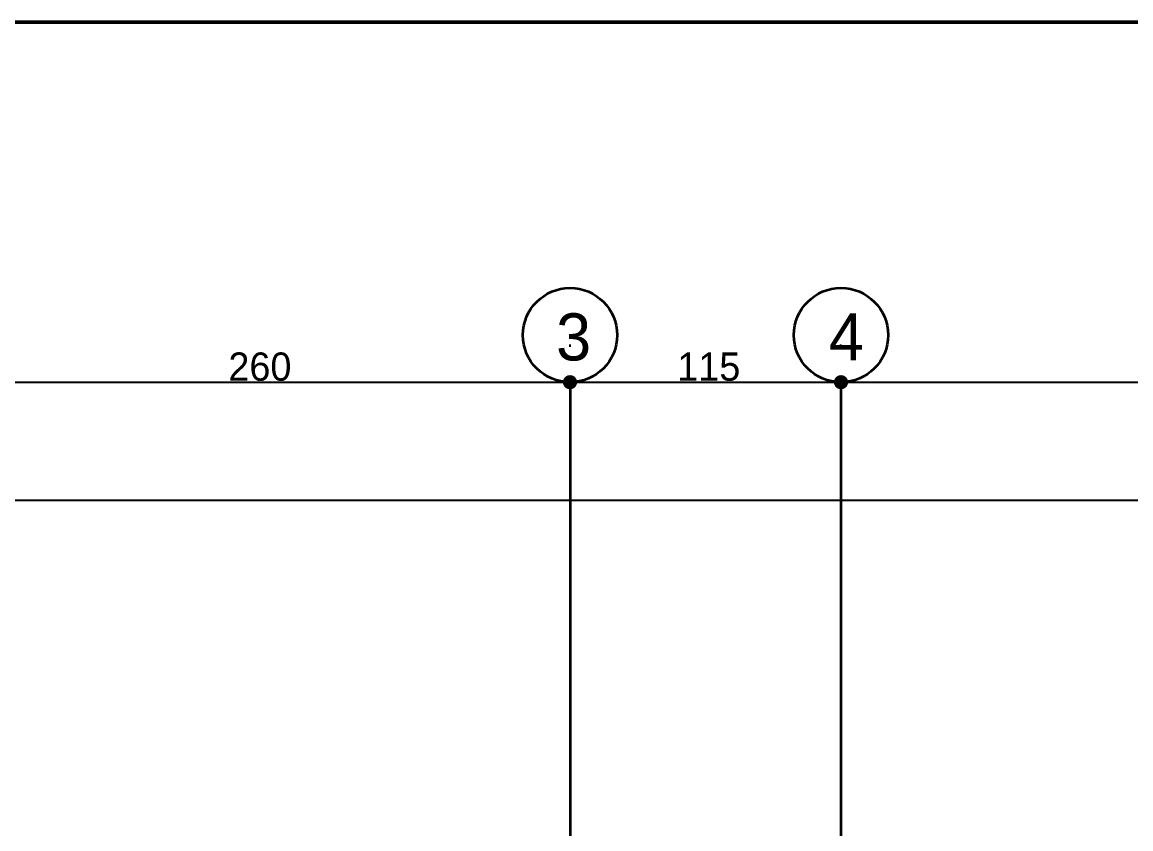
# Model space of a CAD drawing. Header units: millimetres. Extents: x 9537.41 to 9541.95, y -1431.78 to -1431.38.
# Drawn here: x 9537.6238 to 9537.7179, y -1431.4446 to -1431.3761 of the extents above; entities that cross this region are included whole.
import ezdxf

# ---------------------------------------------------------------- set-up
doc = ezdxf.new("R2010")
doc.units = ezdxf.units.MM
doc.linetypes.add('ACAD_ISO06W100', pattern=[36, 24, -3, 0, -3, 0, -3, 0, -3])
for name, color, linetype, lineweight in [('aks', 6, 'Continuous', 35), ('duvar', 214, 'Continuous', 50), ('kolon', 6, 'Continuous', 35), ('yazı', 161, 'Continuous', 35), ('ölçü', 4, 'Continuous', 25)]:
    doc.layers.add(name, color=color, linetype=linetype, lineweight=lineweight)

msp = doc.modelspace()

# ---------------------------------------------------------------- linework, layer by layer
at = {"color": 0, "linetype": 'ByBlock', "lineweight": -2}
for p, q in [((9537.669668064085, -1431.406689333453), (9537.669068064086, -1431.406689333453)), ((9537.670868064086, -1431.406689333453), (9537.671468064085, -1431.406689333453)), ((9537.692668064086, -1431.406689333453), (9537.692068064085, -1431.406689333453)), ((9537.693868064085, -1431.406689333453), (9537.694468064086, -1431.406689333453))]:
    msp.add_line(p, q, dxfattribs=at)
at = {"color": 0, "linetype": 'ByBlock', "const_width": 0.0006000000000000001}
for points in [[(9537.670568064086, -1431.406689333453, 1), (9537.669968064085, -1431.406689333453, 1)], [(9537.669968064085, -1431.406689333453, 1), (9537.670568064086, -1431.406689333453, 1)], [(9537.693568064085, -1431.406689333453, 1), (9537.692968064086, -1431.406689333453, 1)], [(9537.692968064086, -1431.406689333453, 1), (9537.693568064085, -1431.406689333453, 1)]]:
    msp.add_lwpolyline(points, format="xyb", close=True, dxfattribs=at)
at = {"layer": 'aks', "linetype": 'ACAD_ISO06W100'}
for p, q in [((9537.670268064086, -1431.406689333453), (9537.670268064086, -1431.684689333453)), ((9537.693268064086, -1431.406689333453), (9537.693268064086, -1431.684689333453))]:
    msp.add_line(p, q, dxfattribs=at)
at = {"layer": 'duvar'}
msp.add_line((9537.414621329426, -1431.376132301478), (9538.051063101857, -1431.376132301478), dxfattribs=at)
at = {"layer": 'kolon'}
for centre in [(9537.670268064086, -1431.402689333453), (9537.693268064086, -1431.402689333453)]:
    msp.add_circle(centre, 0.004, dxfattribs=at)
at = {"layer": 'ölçü'}
for p, q in [((9537.670268064086, -1431.403689333453), (9537.670268064086, -1431.403489333453)), ((9537.670268064086, -1431.403689333453), (9537.670268064086, -1431.403489333453)), ((9537.693268064086, -1431.403689333453), (9537.693268064086, -1431.403489333453)), ((9537.693268064086, -1431.403689333453), (9537.693268064086, -1431.403489333453)), ((9537.554268064087, -1431.406689333453), (9537.910268064086, -1431.406689333453)), ((9537.619468064086, -1431.406689333453), (9537.669068064086, -1431.406689333453)), ((9537.671468064085, -1431.406689333453), (9537.692068064085, -1431.406689333453)), ((9537.694468064086, -1431.406689333453), (9537.770068064086, -1431.406689333453)), ((9537.554268064087, -1431.416689333453), (9537.910268064086, -1431.416689333453)), ((9537.555468064085, -1431.416689333453), (9537.909068064086, -1431.416689333453))]:
    msp.add_line(p, q, dxfattribs=at)

# ---------------------------------------------------------------- texts
at = {"layer": 'yazı'}
for s, p in [('3', (9537.669085597763, -1431.404844834525)), ('4', (9537.692232677793, -1431.404844834525))]:
    msp.add_text(s, height=0.004, dxfattribs=at).set_placement(p)
at = {"layer": 'ölçü'}
for s, p in [('260', (9537.641268064086, -1431.406564333453)), ('115', (9537.679368064086, -1431.406564333453))]:
    msp.add_text(s, height=0.0024, dxfattribs=at).set_placement(p)

doc.saveas('drawing.dxf')
